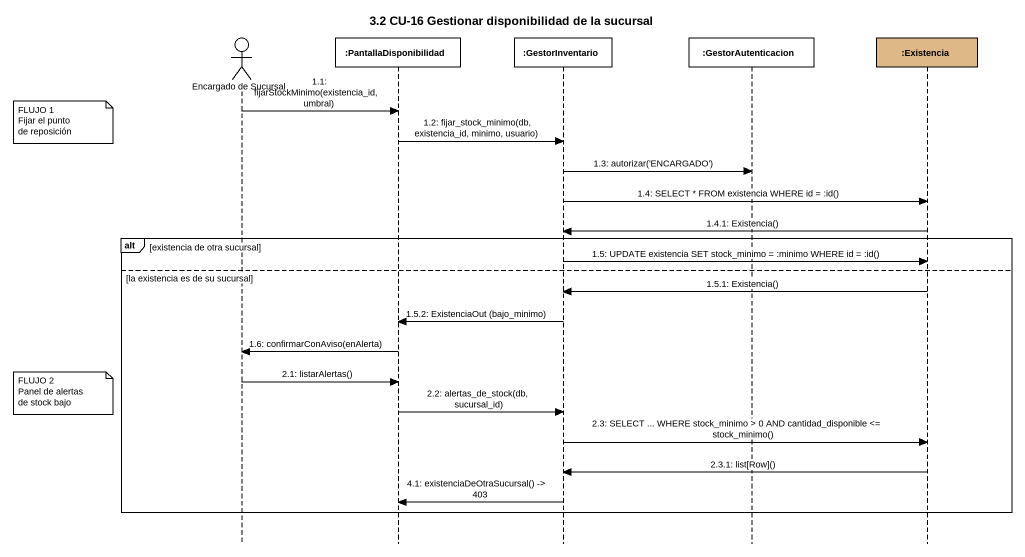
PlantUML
@startuml
title 3.2 CU-16 Gestionar disponibilidad de la sucursal
hide footbox
actor "Encargado de Sucursal" as Encargado_de_Sucursal
participant ":PantallaDisponibilidad" as PantallaDisponibilidad
participant ":GestorInventario" as GestorInventario
participant ":GestorAutenticacion" as GestorAutenticacion
participant ":Existencia" as Existencia #DEB887

Encargado_de_Sucursal -> PantallaDisponibilidad : 1.1: fijarStockMinimo(existencia_id, umbral)
note left of Encargado_de_Sucursal
  FLUJO 1
  Fijar el punto
  de reposición
end note
PantallaDisponibilidad -> GestorInventario : 1.2: fijar_stock_minimo(db, existencia_id, minimo, usuario)
GestorInventario -> GestorAutenticacion : 1.3: autorizar('ENCARGADO')
GestorInventario -> Existencia : 1.4: SELECT * FROM existencia WHERE id = :id()
Existencia -> GestorInventario : 1.4.1: Existencia()
alt existencia de otra sucursal
  GestorInventario -> Existencia : 1.5: UPDATE existencia SET stock_minimo = :minimo WHERE id = :id()
else la existencia es de su sucursal
  Existencia -> GestorInventario : 1.5.1: Existencia()
  GestorInventario -> PantallaDisponibilidad : 1.5.2: ExistenciaOut (bajo_minimo)
  PantallaDisponibilidad -> Encargado_de_Sucursal : 1.6: confirmarConAviso(enAlerta)
  Encargado_de_Sucursal -> PantallaDisponibilidad : 2.1: listarAlertas()
  note left of Encargado_de_Sucursal
    FLUJO 2
    Panel de alertas
    de stock bajo
  end note
  PantallaDisponibilidad -> GestorInventario : 2.2: alertas_de_stock(db, sucursal_id)
  GestorInventario -> Existencia : 2.3: SELECT ... WHERE stock_minimo > 0 AND cantidad_disponible <= stock_minimo()
  Existencia -> GestorInventario : 2.3.1: list[Row]()
  GestorInventario -> PantallaDisponibilidad : 4.1: existenciaDeOtraSucursal() -> 403
end
@enduml
